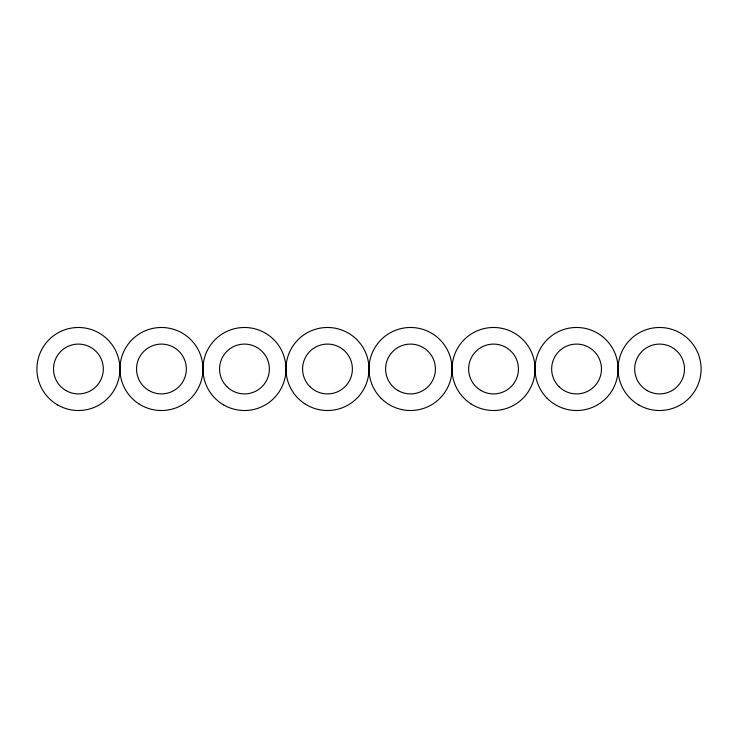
<?xml version="1.0" encoding="UTF-8"?>
<svg xmlns="http://www.w3.org/2000/svg" width="738" height="738" viewBox="0 0 738 738"><rect width="100%" height="100%" fill="white"/><g stroke="black" fill="none" stroke-linecap="round" stroke-linejoin="round"><path stroke-width="1.11" d="M57.656 404.95A41.513 41.513 0 0 0 119.925 369A41.513 41.513 0 0 0 57.656 333.05A41.513 41.513 0 0 0 57.656 404.95M138.836 403.824A41.513 41.513 0 0 0 202.895 371.159A41.513 41.513 0 0 0 142.582 332.017A41.513 41.513 0 0 0 138.836 403.824M65.959 390.568A24.907 24.907 0 0 0 103.32 369A24.907 24.907 0 0 0 65.959 347.432A24.907 24.907 0 0 0 65.959 390.568M223.706 404.95A41.513 41.513 0 0 0 285.975 369A41.513 41.513 0 0 0 223.706 333.05A41.513 41.513 0 0 0 223.706 404.95M148.984 390.568A24.907 24.907 0 0 0 186.345 369A24.907 24.907 0 0 0 148.984 347.432A24.907 24.907 0 0 0 148.984 390.568M304.886 403.824A41.513 41.513 0 0 0 368.945 371.159A41.513 41.513 0 0 0 308.632 332.017A41.513 41.513 0 0 0 304.886 403.824M226.852 386.611A24.907 24.907 0 0 0 268.521 375.448A24.907 24.907 0 0 0 238.014 344.941A24.907 24.907 0 0 0 226.852 386.611M381.159 398.354A41.513 41.513 0 0 0 450.614 379.747A41.513 41.513 0 0 0 399.765 328.899A41.513 41.513 0 0 0 381.159 398.354M309.877 386.611A24.907 24.907 0 0 0 351.546 375.448A24.907 24.907 0 0 0 321.039 344.941A24.907 24.907 0 0 0 309.877 386.611M470.936 403.824A41.513 41.513 0 0 0 534.995 371.159A41.513 41.513 0 0 0 474.682 332.017A41.513 41.513 0 0 0 470.936 403.824M398.059 390.568A24.907 24.907 0 0 0 435.42 369A24.907 24.907 0 0 0 398.059 347.432A24.907 24.907 0 0 0 398.059 390.568M547.209 398.354A41.513 41.513 0 0 0 616.664 379.747A41.513 41.513 0 0 0 565.815 328.899A41.513 41.513 0 0 0 547.209 398.354M481.084 390.568A24.907 24.907 0 0 0 518.445 369A24.907 24.907 0 0 0 481.084 347.432A24.907 24.907 0 0 0 481.084 390.568M638.831 404.95A41.513 41.513 0 0 0 701.1 369A41.513 41.513 0 0 0 638.831 333.05A41.513 41.513 0 0 0 638.831 404.95M558.952 386.611A24.907 24.907 0 0 0 600.621 375.448A24.907 24.907 0 0 0 570.114 344.941A24.907 24.907 0 0 0 558.952 386.611M647.134 390.568A24.907 24.907 0 0 0 684.495 369A24.907 24.907 0 0 0 647.134 347.432A24.907 24.907 0 0 0 647.134 390.568"/></g></svg>
